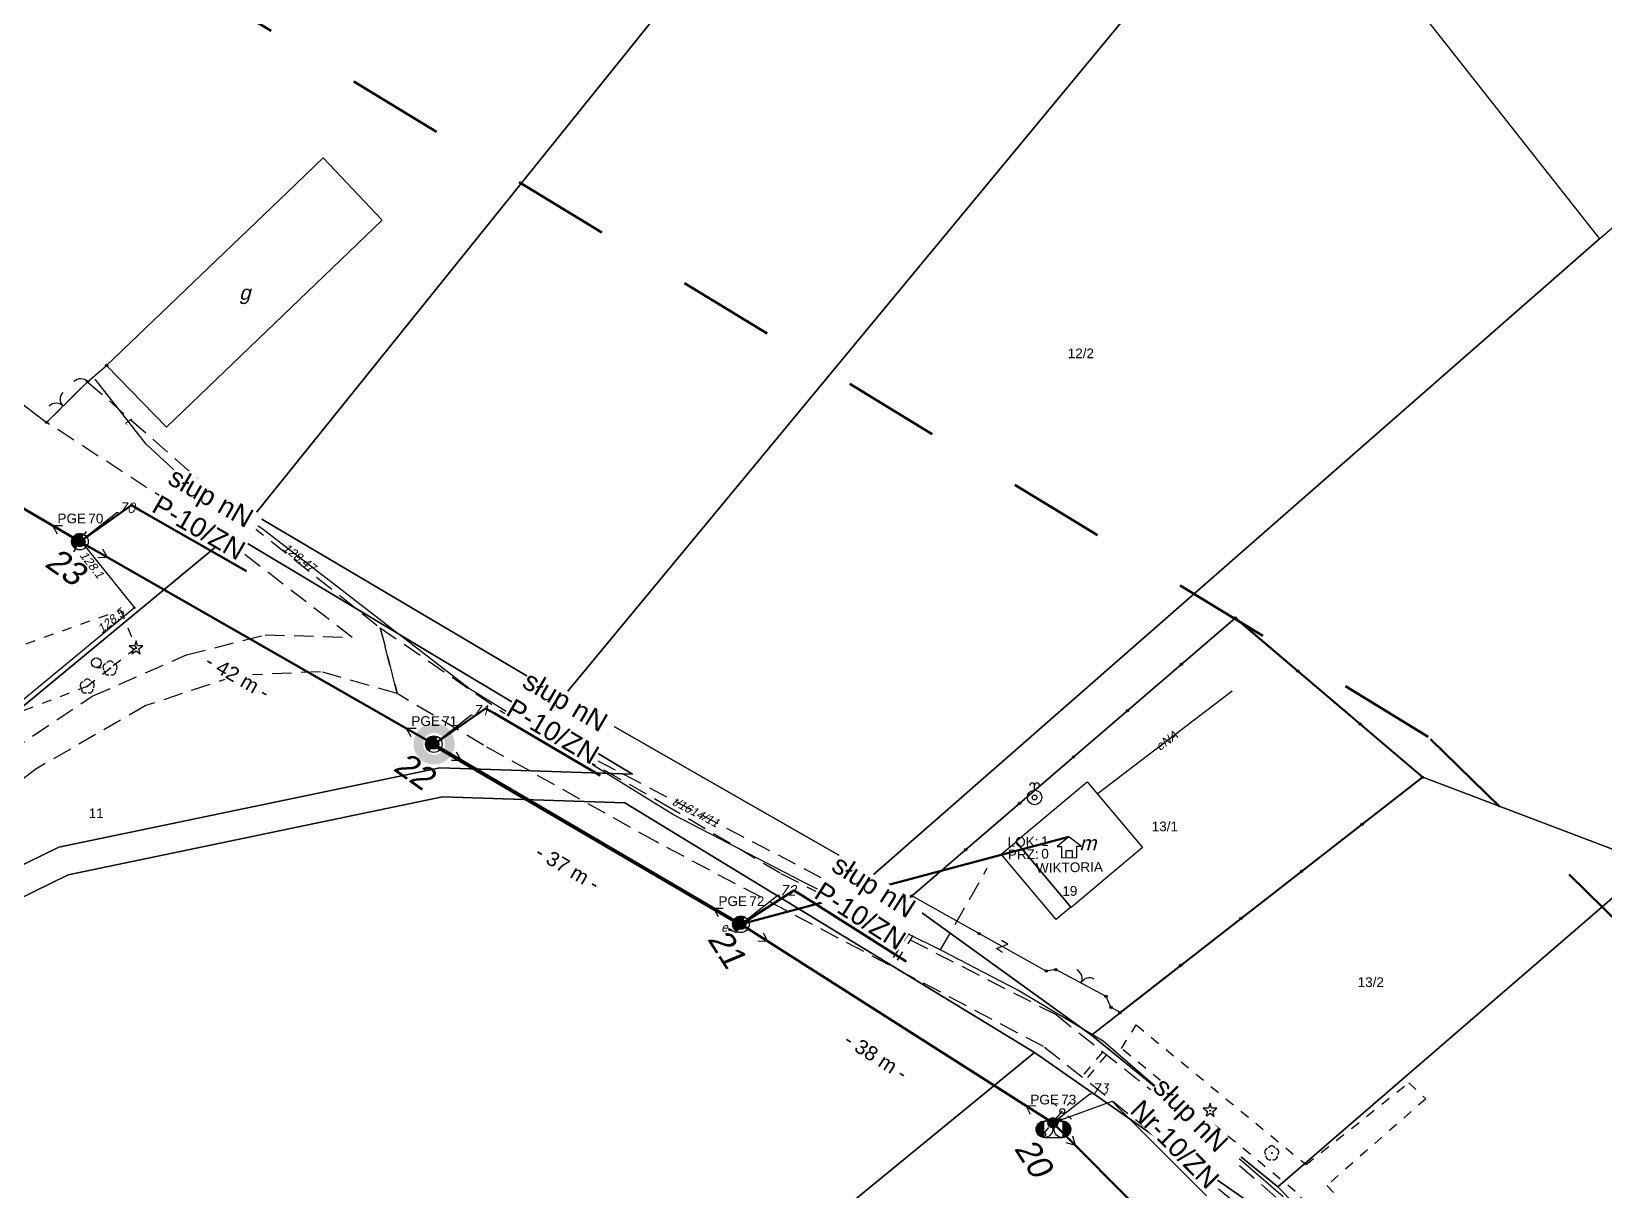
# Model space of a CAD drawing. Header units: metres. Extents: x 7542702 to 7555152, y 5804026 to 5815503.
# Drawn here: x 7546784.8 to 7546947.3, y 5807276 to 5807395.7 of the extents above; entities that cross this region are included whole.
import ezdxf
from ezdxf import colors
from ezdxf.entities.mleader import LeaderData, LeaderLine
from ezdxf.enums import TextEntityAlignment as Align
from ezdxf.math import Vec2, Vec3

# ---------------------------------------------------------------- set-up
doc = ezdxf.new("R2010")
doc.units = ezdxf.units.M
for name, pattern in [('4001', [0]), ('4002', [2, 1, -1]), ('4003', [3, 2, -1])]:
    doc.linetypes.add(name, pattern=pattern)
doc.layers.add('!tele', color=30, linetype='Continuous', lineweight=50, plot=False)
for name, color, linetype, lineweight in [('!trafo', 6, '4002', 50), ('_KABEL_ABONENCKI_NAPOWIETRZNY', 104, 'Continuous', 50), ('_MUFA', 202, 'Continuous', 30), ('_numery slupow etap 4 cz. 2', 7, 'Continuous', 40), ('_PA_OPCJONALNE', 1, 'Continuous', 30), ('_SIEC_NAPOWIETRZNA', 5, 'Continuous', 50), ('_SLUP_DZIERZAWIONY_ENERGETYCZNY', 1, 'Continuous', 30)]:
    doc.layers.add(name, color=color, linetype=linetype, lineweight=lineweight)
for name, color, linetype in [('_MM mufy', 3, 'Continuous'), ('_MM opisy', 7, 'Continuous'), ('_MM slupy', 5, 'Continuous'), ('Budynki', 7, 'Continuous'), ('Drogi', 135, 'Continuous'), ('Dzialki', 165, 'Continuous'), ('Elementy_budynkow', 7, 'Continuous'), ('Linie_napowietrzne', 184, 'Continuous'), ('makro-numeracja-punktow', 7, 'Continuous'), ('Ogrodzenia', 184, 'Continuous'), ('Projekty', 252, 'Continuous'), ('Roslinnosc', 104, 'Continuous'), ('Uz_Energia', 1, 'Continuous'), ('Uz_Specjalne', 7, 'Continuous'), ('Uz_Telekomunikacja', 252, 'Continuous'), ('Wody', 184, 'Continuous')]:
    doc.layers.add(name, color=color, linetype=linetype)
doc.layers.add('DIM', color=7, linetype='Continuous', plot=False)
doc.layers.get('_MUFA').off()
doc.styles.add('DYN_DIM', font='arial.ttf')
doc.styles.add('GeodText', font='romans.shx', dxfattribs={"oblique": 14.323945})
doc.styles.get("Standard").update_dxf_attribs({"font": 'arial.ttf'})
doc.dimstyles.new('opis linie', dxfattribs={"dimtxt": 1.5, "dimasz": 0.18, "dimexe": 0.18, "dimexo": 0.0625, "dimgap": 2.5, "dimtad": 4, "dimdec": 0, "dimzin": 0, "dimdsep": 46, "dimtxsty": 'Standard', "dimcen": 0.09, "dimse1": 1, "dimse2": 1, "dimsd1": 1, "dimsd2": 1, "dimclrt": 256, "dimadec": 0, "dimazin": 0, "dimtfac": 1, "dimtdec": 0, "dimtofl": 0, "dimtmove": 0, "dimatfit": 3, "dimfxl": 1, "dimtfill": 1, "dimtolj": 1, "dimtzin": 0, "dimarcsym": 0})
doc.dimstyles.get("Standard").update_dxf_attribs({"dimtxt": 0.18, "dimasz": 0.18, "dimexe": 0.18, "dimexo": 0.0625, "dimgap": 0.09, "dimtad": 0, "dimtih": 1, "dimtoh": 1, "dimdec": 4, "dimzin": 0, "dimdsep": 46, "dimtxsty": 'Standard', "dimcen": 0.09, "dimadec": 0, "dimazin": 0, "dimtfac": 1, "dimtdec": 4, "dimtofl": 0, "dimtmove": 0, "dimatfit": 3, "dimfxl": 1, "dimtolj": 1, "dimtzin": 0, "dimarcsym": 0})

# ---------------------------------------------------------------- blocks, each defined once
blk = doc.blocks.new('1652')
at = {"layer": 'Wody', "color": 184, "linetype": 'Continuous'}
blk.add_line((0, 1.5), (0, 2.5), dxfattribs=at)
for radius in [1.5, 0.5]:
    blk.add_circle((0, 0), radius, dxfattribs=at)
for centre in [(-0.5, 2.5), (0.5, 2.5)]:
    blk.add_arc(centre, 0.5, 0, 180, dxfattribs=at)
blk = doc.blocks.new('1291')
at = {"layer": 'Ogrodzenia', "color": 7, "linetype": 'Continuous'}
for p, q in [((-0.75, 1), (0.75, 1)), ((0.75, 1), (-0.75, -1)), ((-0.75, -1), (0.75, -1))]:
    blk.add_line(p, q, dxfattribs=at)
blk = doc.blocks.new('1281')
at = {"layer": 'Ogrodzenia', "color": 184, "linetype": 'Continuous'}
for radius in [0.24, 0.16, 0.08]:
    blk.add_circle((0, 0), radius, dxfattribs=at)
blk = doc.blocks.new('2283')
at = {"layer": 'Ogrodzenia', "color": 184, "linetype": 'Continuous'}
blk.add_line((0, 0), (0, 1), dxfattribs=at)
blk = doc.blocks.new('1283')
at = {"layer": 'Ogrodzenia', "color": 184, "linetype": 'Continuous'}
for centre, start, end in [((0, 2), 270, 0), ((0, -2), 0, 90)]:
    blk.add_arc(centre, 2, start, end, dxfattribs=at)
blk = doc.blocks.new('2284')
at = {"layer": 'Ogrodzenia', "color": 184, "linetype": 'Continuous'}
blk.add_line((0, 0), (0, 1), dxfattribs=at)
blk = doc.blocks.new('1284')
at = {"layer": 'Ogrodzenia', "color": 184, "linetype": 'Continuous'}
blk.add_arc((0, 2), 2, 270, 0, dxfattribs=at)
blk = doc.blocks.new('1422')
at = {"layer": 'Roslinnosc', "color": 104, "linetype": 'Continuous'}
blk.add_circle((0, 0), 0.1, dxfattribs=at)
for centre, start, end in [((-0.71, 0.23), 102.5, 221.75), ((0, 0.75), 30.19, 149.77), ((0.71, 0.23), 318.3, 77.49), ((-0.44, -0.61), 174.33, 293.45), ((0.44, -0.61), 246.24, 5.74)]:
    blk.add_arc(centre, 0.75, start, end, dxfattribs=at)
blk = doc.blocks.new('1412')
at = {"layer": 'Roslinnosc', "color": 104, "linetype": 'Continuous'}
for p, q in [((-0.33, 0.47), (-1.43, 0.47)), ((-1.43, 0.47), (-0.55, -0.17)), ((0, 1.5), (-0.33, 0.47)), ((0.33, 0.47), (0, 1.5)), ((1.43, 0.47), (0.33, 0.47)), ((0.55, -0.17), (1.43, 0.47)), ((-0.55, -0.17), (-0.88, -1.21)), ((-0.88, -1.21), (0, -0.57)), ((0, -0.57), (0.88, -1.21)), ((0.88, -1.21), (0.55, -0.17))]:
    blk.add_line(p, q, dxfattribs=at)
blk.add_circle((0, 0), 0.1, dxfattribs=at)
blk = doc.blocks.new('1434')
at = {"layer": 'Roslinnosc', "color": 104, "linetype": 'Continuous'}
blk.add_line((0, -1), (1, -1), dxfattribs=at)
blk.add_circle((0, 0), 1, dxfattribs=at)
blk = doc.blocks.new('1363')
at = {"layer": 'Linie_napowietrzne', "color": 184, "linetype": 'Continuous'}
for p, q in [((-1.5, 0), (-2.5, 0)), ((0, 1.5), (0, 2.5)), ((1.5, 0), (2.5, 0)), ((0, -1.5), (0, -2.5))]:
    blk.add_line(p, q, dxfattribs=at)
blk.add_circle((0, 0), 0.5, dxfattribs=at)
blk = doc.blocks.new('1766')
at = {"layer": 'Uz_Energia', "color": 1, "linetype": 'Continuous'}
for radius in [0.16, 0.08]:
    blk.add_circle((0, 0), radius, dxfattribs=at)
blk = doc.blocks.new('1366')
at = {"layer": 'Linie_napowietrzne', "color": 184, "linetype": 'Continuous'}
for p, q in [((0, 1), (0, 11)), ((-1, 4.8), (0, 6.5)), ((1, 4.8), (0, 6.5))]:
    blk.add_line(p, q, dxfattribs=at)
blk = doc.blocks.new('1361')
at = {"layer": 'Linie_napowietrzne', "color": 184, "linetype": 'Continuous'}
blk.add_circle((0, 0), 0.5, dxfattribs=at)
blk = doc.blocks.new('2361')
at = {"layer": 'Linie_napowietrzne', "color": 184, "linetype": 'Continuous'}
for p, q in [((0, 0.66), (0, 1)), ((0, 0.33), (0, 0.6)), ((0, 0), (0, 0.3))]:
    blk.add_line(p, q, dxfattribs=at)
blk = doc.blocks.new('1763')
at = {"layer": 'Uz_Energia', "color": 1, "linetype": 'Continuous'}
for radius in [0.16, 0.08]:
    blk.add_circle((0, 0), radius, dxfattribs=at)
blk = doc.blocks.new('1756')
at = {"layer": 'Uz_Telekomunikacja', "color": 220, "linetype": 'Continuous'}
for radius in [0.16, 0.08]:
    blk.add_circle((0, 0), radius, dxfattribs=at)
blk = doc.blocks.new('ADRES')
for points in [[(0.79, -2.15), (0.79, -2.15), (0.79, -0.99), (1.24, -0.99), (0, 0), (-1.24, -0.99), (-0.79, -0.99), (-0.79, -2.15), (0.79, -2.15), (0.79, -2.15)], [(-0.31, -2.15), (-0.31, -1.4), (0.31, -1.4), (0.31, -2.15)]]:
    blk.add_lwpolyline(points)
at = {"color": 212, "insert": (-3.15, -0.43), "char_height": 1, "width": 1e-16, "attachment_point": 6}
blk.add_mtext('LOK:  ', dxfattribs=at)
at = {"color": 4, "insert": (-3.15, -1.72), "char_height": 1, "width": 1e-16, "attachment_point": 6}
blk.add_mtext('PRZ: ', dxfattribs=at)
at = {"color": 7}
for tag, flags, p in [('ID_OBSZARU', 13, (29.07, 23.06)), ('WOJEWODZTWO', 13, (23.29, 19.95)), ('POWIAT', 13, (29.07, 18.51)), ('GMINA', 13, (29.07, 16.8)), ('TERC', 13, (29.07, 15.22)), ('SIMC', 13, (29.07, 13.42)), ('ULIC', 13, (29.07, 11.76)), ('SZEROKOSC_GEOGRAFICZNA', 13, (18.71, 10.18)), ('DLUGOSC_GEOGRAFICZNA', 13, (29.07, 8.25)), ('KATEGORIA_STAWKI_JEDNOSTKOWEJ_100', 13, (29.07, 4.77)), ('KWOTA_STAWKI_JEDNOSTKOWEJ_100', 13, (29.07, 2.89)), ('DOFINANSOWANIE_95', 13, (29.07, 0.87)), ('MIEJSCOWOSC', 12, (0, -3.65)), ('ULICA', 12, (0, -4.88)), ('NR_PORZADKOWY', 12, (0, -6.09))]:
    blk.add_attdef(tag, text='', height=1, dxfattribs=dict(at, flags=flags)).set_placement(p, align=Align.CENTER)
at = {"color": 1}
for tag, flags, p in [('ID_PA', 5, (29.07, 21.57)), ('RODZAJ_OBIEKTU', 5, (29.07, 6.63)), ('ZAPAS', 13, (29.07, -2.62))]:
    blk.add_attdef(tag, text='', height=1, dxfattribs=dict(at, flags=flags)).set_placement(p, align=Align.CENTER)
at = {"color": 212, "flags": 12}
blk.add_attdef('LICZBA_LOKALI', text='', height=1, dxfattribs=at).set_placement((-2.88, -0.43), align=Align.MIDDLE_LEFT)
at = {"color": 150, "flags": 12}
for tag, p in [('MUFA', (1.78, -0.93)), ('NUMER_WLOKNA', (1.86, -2.2))]:
    blk.add_attdef(tag, p, '', height=1, dxfattribs=at)
at = {"color": 7, "style": 'DYN_DIM', "flags": 13}
blk.add_attdef('ODC_FUNKCJONALNY', text='', height=1, dxfattribs=at).set_placement((29.07, -1.01), align=Align.CENTER)
at = {"color": 4, "flags": 12}
blk.add_attdef('LICZBA_SED_W_DANYM_PA', text='', height=1, dxfattribs=at).set_placement((-2.88, -1.72), align=Align.MIDDLE_LEFT)
blk = doc.blocks.new('SLUP_DZIERZAWIONY')
h = blk.add_hatch(color=256)
h.dxf.hatch_style = 1
h.paths.add_polyline_path([(0.53, 0, 1), (-0.53, 0, 1)])
at = {"lineweight": 30}
blk.add_circle((0, 0), 0.527, dxfattribs=at)
at = {"color": 7, "style": 'DYN_DIM', "flags": 13}
blk.add_attdef('ODC_FUNKCJONALNY', text='', height=1, dxfattribs=at).set_placement((0.36, 3.33), align=Align.CENTER)
at = {"color": 7, "flags": 12}
blk.add_attdef('WLASCICIEL', text='', height=1, dxfattribs=at).set_placement((0.63, 1.89), align=Align.RIGHT)
blk.add_attdef('SLUP_NUMER', (0.87, 1.89), '', height=1, dxfattribs=at)
blk.add_attdef('TYP', text='', height=1, dxfattribs=at).set_placement((0, -2.82), align=Align.CENTER)
blk = doc.blocks.new('MUFA_II')
at = {"layer": '_MM mufy'}
h = blk.add_hatch(color=256, dxfattribs=at)
h.dxf.hatch_style = 1
h.paths.add_polyline_path([(2.15, 0.12, 1), (-2.1, -0.05, 1)])
h.paths.add_polyline_path([(-1.1, -0.01, -1), (1.15, 0.08, -1)], flags=16)
h.paths.add_polyline_path([(-0.83, 0, -1), (0.88, 0.07, -1)], flags=0)
blk = doc.blocks.new('ZN')
at = {"layer": '_MM slupy', "transparency": 33554687}
h = blk.add_hatch(color=256, dxfattribs=at)
h.dxf.hatch_style = 1
h.paths.add_polyline_path([(0, -0.86), (0, 0.86, 1)])
at = {"layer": '_MM slupy'}
blk.add_circle((0, 0), 0.857, dxfattribs=at)
blk = doc.blocks.new('R')
at = {"layer": '_MM slupy', "transparency": 33554687}
h = blk.add_hatch(color=256, dxfattribs=at)
h.dxf.hatch_style = 1
h.paths.add_polyline_path([(-0.93, -0.86), (-0.93, 0.86, 1)])
h = blk.add_hatch(color=256, dxfattribs=at)
h.dxf.hatch_style = 1
h.paths.add_polyline_path([(0.93, 0.86), (0.93, -0.86, 1)])
at = {"layer": '_MM slupy'}
for points in [[(-0.93, 0.86), (0.93, 0.86)], [(-0.93, -0.86), (0.93, -0.86)]]:
    blk.add_lwpolyline(points, dxfattribs=at)
for centre in [(-0.93, 0), (0.93, 0)]:
    blk.add_circle(centre, 0.857, dxfattribs=at)
blk = doc.blocks.new('*D210')
at = {"layer": 'Defpoints', "color": 0}
for p in [(7546753, 5807364.54), (7546789.42, 5807342.34), (7546789.8, 5807342.99)]:
    blk.add_point(p, dxfattribs=at)
at = {"layer": 'DIM', "insert": (7546769.37, 5807350.3), "char_height": 1.5, "attachment_point": 5, "rotation": 329.6509, "bg_fill": 3, "box_fill_scale": 1.1, "bg_fill_color": 9, "bg_fill_true_color": 13158600, "bg_fill_transparency": 0}
blk.add_mtext('\\A1;- 43 m -', dxfattribs=at)
blk = doc.blocks.new('*D211')
at = {"layer": 'Defpoints', "color": 0}
for p in [(7546789.8, 5807342.99), (7546826.37, 5807322.07), (7546826, 5807321.42)]:
    blk.add_point(p, dxfattribs=at)
at = {"layer": 'DIM', "insert": (7546806.1, 5807329.06), "char_height": 1.5, "attachment_point": 5, "rotation": 330.2281, "bg_fill": 3, "box_fill_scale": 1.1, "bg_fill_color": 9, "bg_fill_true_color": 13158600, "bg_fill_transparency": 0}
blk.add_mtext('\\A1;- 42 m -', dxfattribs=at)
blk = doc.blocks.new('*D212')
at = {"layer": 'Defpoints', "color": 0}
for p in [(7546826.37, 5807322.07), (7546857.72, 5807302.82), (7546858.1, 5807303.47)]:
    blk.add_point(p, dxfattribs=at)
at = {"layer": 'DIM', "insert": (7546840.2, 5807309.31), "char_height": 1.5, "attachment_point": 5, "rotation": 329.6213, "bg_fill": 3, "box_fill_scale": 1.1, "bg_fill_color": 9, "bg_fill_true_color": 13158600, "bg_fill_transparency": 0}
blk.add_mtext('\\A1;- 37 m -', dxfattribs=at)
blk = doc.blocks.new('*D213')
at = {"layer": 'Defpoints', "color": 0}
for p in [(7546858.1, 5807303.47), (7546890.33, 5807282.98), (7546889.93, 5807282.35)]:
    blk.add_point(p, dxfattribs=at)
at = {"layer": 'DIM', "insert": (7546872.06, 5807289.84), "char_height": 1.5, "attachment_point": 5, "rotation": 327.5541, "bg_fill": 3, "box_fill_scale": 1.1, "bg_fill_color": 9, "bg_fill_true_color": 13158600, "bg_fill_transparency": 0}
blk.add_mtext('\\A1;- 38 m -', dxfattribs=at)
blk = doc.blocks.new('*D214')
at = {"layer": 'Defpoints', "color": 0}
for p in [(7546890.33, 5807282.98), (7546919.55, 5807253.69), (7546919.02, 5807253.16)]:
    blk.add_point(p, dxfattribs=at)
at = {"layer": 'DIM', "insert": (7546902.11, 5807265.51), "char_height": 1.5, "attachment_point": 5, "rotation": 314.9315, "bg_fill": 3, "box_fill_scale": 1.1, "bg_fill_color": 9, "bg_fill_true_color": 13158600, "bg_fill_transparency": 0}
blk.add_mtext('\\A1;- 41 m -', dxfattribs=at)
blk = doc.blocks.new('q')
at = {"layer": '_MM slupy'}
blk.add_blockref('ZN', (0, 0), dxfattribs=at)
at = {"layer": '_MM opisy'}
ml = blk.add_multileader_mtext('Standard', dxfattribs=at)
ml.set_content('\\pxql;słup nN\\PP-10/ZN', color=256)
ml.set_leader_properties()
ml.build(insert=Vec2(0, 0))
ml.multileader.update_dxf_attribs({"has_text_frame": 1, "text_left_attachment_type": 5, "text_right_attachment_type": 5, "dogleg_length": 1, "arrow_head_size": 1})
ctx = ml.context
ctx.base_point, ctx.char_height, ctx.arrow_head_size, ctx.landing_gap_size, ctx.plane_origin = Vec3(3.75, 5.9), 2, 1, 1, Vec3(1.72, -1.42)
ctx.left_attachment, ctx.right_attachment = 5, 5
notes = []
notes.append((ctx, [(0, (1, 1, 0), (2.75, 5.9), (1, 0), 1, [(0, [(0, 0), (2.75, 5.9)], 0, [])])]))
ctx.mtext.insert, ctx.mtext.flow_direction = Vec3(4.75, 11.7), 5
ctx.mtext.has_bg_fill, ctx.mtext.bg_color, ctx.mtext.bg_scale_factor, ctx.mtext.bg_transparency, ctx.mtext.use_window_bg_color = 1, -1023410175, 1, 0, 1
for ctx, leaders in notes:
    for number, flags, end, landing, length, lines in leaders:
        leader = LeaderData()
        leader.index, (leader.has_last_leader_line, leader.has_dogleg_vector, leader.attachment_direction) = number, flags
        leader.last_leader_point, leader.dogleg_vector, leader.dogleg_length = Vec3(end), Vec3(landing), length
        for number, points, colour, breaks in lines:
            line = LeaderLine()
            line.index, line.vertices, line.color, line.breaks = number, Vec3.list(points), colors.encode_raw_color(colour), breaks
            leader.lines.append(line)
        ctx.leaders.append(leader)

msp = doc.modelspace()

# ---------------------------------------------------------------- linework, layer by layer
at = {"layer": '!tele', "elevation": 128.39}
msp.add_lwpolyline([(7546753, 5807364.54), (7546789.8, 5807342.99), (7546826.37, 5807322.07), (7546858.1, 5807303.47), (7546890.33, 5807282.98), (7546919.55, 5807253.69), (7546951.96, 5807219.03), (7546982.28, 5807186.48), (7547015.93, 5807152.6), (7547051.12, 5807122.23), (7547086.27, 5807093.58), (7547120.66, 5807066), (7547158.85, 5807035.02), (7547173.19, 5807009.18), (7547193.07, 5806974.33), (7547210.83, 5806943.6), (7547227.68, 5806914.28), (7547251.74, 5806872.22), (7547276.64, 5806829.05), (7547299.32, 5806789.72), (7547299.32, 5806789.68)], dxfattribs=at)
at = {"layer": '!trafo', "ltscale": 10}
msp.add_lwpolyline([(7546747.54, 5807433.55), (7546707.13, 5807334.94), (7547051.46, 5807071.49), (7547150.64, 5807000.95), (7547259.86, 5806782.01), (7547244.22, 5806581.99), (7547760.47, 5806214.35), (7547791.76, 5806291.46), (7547331.38, 5806646.8), (7547319.09, 5806843.46), (7547208.46, 5807050.19), (7546929.11, 5807322.84)], close=True, dxfattribs=at)
at = {"layer": '_KABEL_ABONENCKI_NAPOWIETRZNY'}
for points in [[(7546763.18, 5807393.98), (7546753, 5807364.54), (7546789.8, 5807342.99), (7546826.37, 5807322.07)], [(7546891.99, 5807312.5), (7546858.1, 5807303.47), (7546857.77, 5807303.55), (7546826.57, 5807321.79), (7546826.37, 5807322.07)]]:
    msp.add_lwpolyline(points, dxfattribs=at)
at = {"layer": '_SIEC_NAPOWIETRZNA'}
msp.add_lwpolyline([(7547210.83, 5806943.6), (7547193.07, 5806974.33), (7547173.19, 5807009.18), (7547158.85, 5807035.02), (7547120.66, 5807066), (7547086.27, 5807093.58), (7547051.12, 5807122.23), (7547015.93, 5807152.6), (7546982.28, 5807186.48), (7546951.96, 5807219.03), (7546919.55, 5807253.69), (7546890.33, 5807282.98), (7546858.1, 5807303.47), (7546826.37, 5807322.07), (7546789.8, 5807342.99), (7546752.39, 5807364.83)], dxfattribs=at)
at = {"layer": 'Budynki', "color": 7, "linetype": '4001'}
for points in [[(7546798.74, 5807354.8, 128.97), (7546792.56, 5807361.18, 130.15), (7546811.24, 5807379.07, 130.08), (7546814.94, 5807382.62, 131.72), (7546821.04, 5807376.18, 128.42), (7546798.74, 5807354.8, 128.97)], [(7546893.88, 5807318.19, 0), (7546899.59, 5807311.39, 0), (7546892.22, 5807305.2, 0), (7546886.51, 5807312.02, 0), (7546893.88, 5807318.19, 0)]]:
    msp.add_polyline3d(points, dxfattribs=at)
at = {"layer": 'Drogi', "color": 8, "linetype": '4003'}
for p, q in [((7546786.36, 5807355.3, 129.32), (7546790.59, 5807359.5, 129.34)), ((7546790.59, 5807359.5, 129.34), (7546807.2, 5807344.89, 129.43)), ((7546804.27, 5807343.65, 129.29), (7546786.36, 5807355.3, 129.32)), ((7546807.2, 5807344.89, 129.43), (7546820.84, 5807334.1, 129.27)), ((7546817.94, 5807333.1, 129.5), (7546804.27, 5807343.65, 129.29)), ((7546800.82, 5807331.29, 129.66), (7546808.95, 5807333.37, 129.59)), ((7546808.95, 5807333.37, 129.59), (7546817.94, 5807333.1, 129.5)), ((7546820.84, 5807334.1, 129.27), (7546822.58, 5807327.3, 129.38)), ((7546822.58, 5807327.3, 129.38), (7546820.84, 5807334.1, 129.27)), ((7546820.84, 5807334.1, 129.27), (7546833.52, 5807325.36, 129.39)), ((7546822.58, 5807327.3, 129.38), (7546820.84, 5807334.1, 129.27)), ((7546820.84, 5807334.1, 129.27), (7546833.52, 5807325.36, 129.39)), ((7546791.08, 5807327.02, 129.91), (7546800.82, 5807331.29, 129.66)), ((7546806.06, 5807329.16, 129.65), (7546796.61, 5807326.06, 129.9)), ((7546814.67, 5807329.56, 129.51), (7546806.06, 5807329.16, 129.65)), ((7546822.58, 5807327.3, 129.38), (7546814.67, 5807329.56, 129.51)), ((7546782.42, 5807321.25, 129.89), (7546791.08, 5807327.02, 129.91)), ((7546831.49, 5807321.98, 129.4), (7546822.58, 5807327.3, 129.38)), ((7546831.49, 5807321.98, 129.4), (7546822.58, 5807327.3, 129.38)), ((7546796.61, 5807326.06, 129.9), (7546785.24, 5807319.5, 129.91)), ((7546833.52, 5807325.36, 129.39), (7546850.11, 5807315.92)), ((7546833.52, 5807325.36, 129.39), (7546850.11, 5807315.92)), ((7546849.3, 5807312.01), (7546831.49, 5807321.98, 129.4)), ((7546849.3, 5807312.01), (7546831.49, 5807321.98, 129.4)), ((7546785.24, 5807319.5, 129.91), (7546766.06, 5807304.8, 129.89)), ((7546850.11, 5807315.92), (7546862.24, 5807308.72)), ((7546850.11, 5807315.92), (7546862.24, 5807308.72)), ((7546889.36, 5807290.84), (7546849.3, 5807312.01)), ((7546889.36, 5807290.84), (7546849.3, 5807312.01)), ((7546862.24, 5807308.72), (7546890.67, 5807294.14)), ((7546862.24, 5807308.72), (7546890.67, 5807294.14)), ((7546890.67, 5807294.14), (7546902.85, 5807284.5)), ((7546890.67, 5807294.14), (7546902.85, 5807284.5)), ((7546900.45, 5807282.05), (7546889.36, 5807290.84)), ((7546900.45, 5807282.05), (7546889.36, 5807290.84)), ((7546902.85, 5807284.5), (7546920.34, 5807269.2)), ((7546902.85, 5807284.5), (7546920.34, 5807269.2)), ((7546918.16, 5807267.09), (7546900.45, 5807282.05)), ((7546918.16, 5807267.09), (7546900.45, 5807282.05))]:
    msp.add_line(p, q, dxfattribs=at)
at = {"layer": 'Dzialki'}
for p, q in [((7546946.83, 5807374.25), (7547033.94, 5807450.42)), ((7546807.85, 5807345.74), (7546871.36, 5807424.66)), ((7546871.36, 5807424.66), (7546807.85, 5807345.74)), ((7546913.69, 5807416.29), (7546839.71, 5807326.92)), ((7546839.71, 5807326.92), (7546913.69, 5807416.29)), ((7546913.69, 5807416.29), (7546946.83, 5807374.25)), ((7546871.77, 5807308.57), (7546946.83, 5807374.25)), ((7546946.83, 5807374.25), (7546871.77, 5807308.57)), ((7546805.48, 5807343.78), (7546807.85, 5807345.74)), ((7546807.85, 5807345.74), (7546805.48, 5807343.78)), ((7546807.85, 5807345.74), (7546839.71, 5807326.92)), ((7546839.71, 5807326.92), (7546807.85, 5807345.74)), ((7546760.08, 5807306.31), (7546805.48, 5807343.78)), ((7546805.48, 5807343.78), (7546760.08, 5807306.31)), ((7546846.89, 5807318.98), (7546805.48, 5807343.78)), ((7546805.48, 5807343.78), (7546846.89, 5807318.98)), ((7546909.2, 5807335.13), (7546875.13, 5807305.87)), ((7546875.13, 5807305.87), (7546909.2, 5807335.13)), ((7546928.57, 5807318.65), (7546909.2, 5807335.13)), ((7546909.2, 5807335.13), (7546928.57, 5807318.65)), ((7546839.71, 5807326.92), (7546871.77, 5807308.57)), ((7546871.77, 5807308.57), (7546839.71, 5807326.92)), ((7546787.63, 5807311.43), (7546827, 5807319.63)), ((7546827, 5807319.63), (7546787.63, 5807311.43)), ((7546827, 5807319.63), (7546846.89, 5807318.98)), ((7546846.89, 5807318.98), (7546827, 5807319.63)), ((7546894.34, 5807292.02), (7546928.57, 5807318.65)), ((7546928.57, 5807318.65), (7546894.34, 5807292.02)), ((7546928.57, 5807318.65), (7546952.19, 5807309.68)), ((7546952.19, 5807309.68), (7546928.57, 5807318.65)), ((7546827.26, 5807316.62), (7546788.6, 5807308.57)), ((7546788.6, 5807308.57), (7546827.26, 5807316.62)), ((7546846.1, 5807316), (7546827.26, 5807316.62)), ((7546827.26, 5807316.62), (7546846.1, 5807316)), ((7546888.43, 5807290.24), (7546846.1, 5807316)), ((7546846.1, 5807316), (7546888.43, 5807290.24)), ((7546735.59, 5807286.1), (7546787.63, 5807311.43)), ((7546787.63, 5807311.43), (7546735.59, 5807286.1)), ((7546913.58, 5807276.36), (7546952.19, 5807309.68)), ((7546952.19, 5807309.68), (7546913.58, 5807276.36)), ((7546788.6, 5807308.57), (7546737.44, 5807283.73)), ((7546737.44, 5807283.73), (7546788.6, 5807308.57)), ((7546871.77, 5807308.57), (7546875.13, 5807305.87)), ((7546875.13, 5807305.87), (7546871.77, 5807308.57)), ((7546875.13, 5807305.87), (7546894.34, 5807292.02)), ((7546894.34, 5807292.02), (7546875.13, 5807305.87)), ((7546913.58, 5807276.36), (7546894.34, 5807292.02)), ((7546894.34, 5807292.02), (7546913.58, 5807276.36)), ((7546597.01, 5807051.62), (7546888.43, 5807290.24)), ((7546888.43, 5807290.24), (7546597.01, 5807051.62)), ((7546911.1, 5807274.43), (7546888.43, 5807290.24)), ((7546888.43, 5807290.24), (7546911.1, 5807274.43)), ((7546952.94, 5807236.18), (7546913.58, 5807276.36)), ((7546913.58, 5807276.36), (7546952.94, 5807236.18))]:
    msp.add_line(p, q, dxfattribs=at)
at = {"layer": 'Elementy_budynkow', "color": 7, "linetype": '4001'}
msp.add_polyline3d([(7546886.54, 5807311.99, 0), (7546892.19, 5807305.23, 0), (7546890.68, 5807303.96, 0), (7546885.01, 5807310.72, 0), (7546886.54, 5807311.99, 0)], dxfattribs=at)
at = {"layer": 'Ogrodzenia', "color": 184, "linetype": '4001'}
for p, q in [((7546790.59, 5807359.5, 129.34), (7546792.56, 5807361.18, 130.15)), ((7546783.03, 5807357.83, 129.29), (7546786.36, 5807355.3, 129.32)), ((7546875.76, 5807306.4), (7546909.19, 5807335.1)), ((7546909.19, 5807335.1), (7546928.52, 5807318.66)), ((7546928.52, 5807318.66), (7546897.29, 5807294.36)), ((7546889.66, 5807298.64), (7546875.76, 5807306.4)), ((7546890.64, 5807298.8), (7546889.66, 5807298.64)), ((7546896.33, 5807294.9), (7546895.84, 5807296.02)), ((7546897.29, 5807294.36), (7546896.33, 5807294.9))]:
    msp.add_line(p, q, dxfattribs=at)
at = {"layer": 'Projekty', "linetype": '4003'}
for p, q in [((7546869.06, 5807306.89), (7546837.66, 5807323.3)), ((7546878.74, 5807300.83), (7546883.56, 5807309.26)), ((7546872.12, 5807304.78), (7546869.06, 5807306.89)), ((7546873.47, 5807303.84), (7546872.12, 5807304.78))]:
    msp.add_line(p, q, dxfattribs=at)
at = {"layer": 'Roslinnosc', "color": 104, "linetype": '4002'}
msp.add_polyline3d([(7546742.61, 5807296.65, 129.74), (7546738.28, 5807303.45, 129.97), (7546737.95, 5807311.22, 130.29), (7546749.08, 5807323.41, 129.37), (7546762.24, 5807327.39, 128.96), (7546769.16, 5807327.07, 129.07), (7546794.01, 5807335.93, 129.17), (7546795.6, 5807331.99, 128.97), (7546792.91, 5807329.9, 129.26), (7546790.56, 5807328.04, 129.09), (7546780.5, 5807324.21, 129.12), (7546777.47, 5807321.59, 128.88), (7546767.86, 5807312.98, 129.85), (7546754.52, 5807303.2, 129.77), (7546742.61, 5807296.65, 129.74)], dxfattribs=at)
at = {"layer": 'Uz_Energia', "color": 1, "linetype": '4001'}
for p, q in [((7546789.8, 5807342.99), (7546790.24, 5807342.62, 128.1)), ((7546790.24, 5807342.62, 128.1), (7546795.43, 5807336.15, 128.5)), ((7546795.43, 5807336.15, 128.5), (7546768.82, 5807314.2, 129)), ((7546894.91, 5807316.96), (7546908.87, 5807327.59)), ((7546857.66, 5807302.6, 128.67), (7546856.92, 5807302.93, 128.67)), ((7546858.1, 5807303.47), (7546857.66, 5807302.6, 128.67))]:
    msp.add_line(p, q, dxfattribs=at)
at = {"layer": 'Uz_Specjalne', "color": 7, "linetype": '4002'}
for p, q in [((7546873.87, 5807300.04), (7546875.99, 5807303.33, 127.82)), ((7546874.29, 5807299.78), (7546876.41, 5807303.07, 127.82)), ((7546893.57, 5807287.98), (7546895.9, 5807290.76)), ((7546893.95, 5807287.66), (7546896.28, 5807290.44))]:
    msp.add_line(p, q, dxfattribs=at)
at = {"layer": 'Uz_Telekomunikacja', "linetype": '4001'}
for p, q in [((7546796.64, 5807353.05, 128.17), (7546791.38, 5807359.75, 127.97)), ((7546802.06, 5807348.07, 128.37), (7546796.64, 5807353.05, 128.17)), ((7546804.53, 5807346.88, 128.47), (7546802.06, 5807348.07, 128.37)), ((7546808.61, 5807344.34, 128.57), (7546804.53, 5807346.88, 128.47)), ((7546830.06, 5807327.78, 128.27), (7546808.61, 5807344.34, 128.57)), ((7546851.14, 5807314.76, 128.47), (7546830.06, 5807327.78, 128.27)), ((7546864.51, 5807307.87, 128.57), (7546851.14, 5807314.76, 128.47)), ((7546878.91, 5807300.73, 128.27), (7546864.51, 5807307.87, 128.57)), ((7546886.72, 5807296.68, 128.27), (7546878.91, 5807300.73, 128.27)), ((7546895.55, 5807291.41, 127.77), (7546886.72, 5807296.68, 128.27)), ((7546914.14, 5807275.32, 127.87), (7546895.55, 5807291.41, 127.77))]:
    msp.add_line(p, q, dxfattribs=at)
at = {"layer": 'Wody', "color": 184, "linetype": '4002'}
msp.add_polyline3d([(7546955.06, 5807239.15, 0), (7546953.13, 5807237.57, 0), (7546915.38, 5807275.89, 0), (7546897.43, 5807290.65, 0), (7546898.95, 5807293.08, 0), (7546916.5, 5807278.65, 0), (7546927.11, 5807287.11, 0), (7546928.86, 5807285.44, 0), (7546918.65, 5807276.5, 0), (7546955.06, 5807239.15, 0)], dxfattribs=at)

# ---------------------------------------------------------------- block references
at = {"layer": '_MUFA'}
msp.add_blockref('MUFA_II', (7546826.37, 5807322.07), dxfattribs=at)
at = {"layer": '_PA_OPCJONALNE'}
ref = msp.add_blockref('ADRES', (7546891.99, 5807312.5), dxfattribs=dict(at, rotation=1))
ref.add_attrib('MIEJSCOWOSC', 'WIKTORIA', dxfattribs={"layer": '0', "color": 7, "height": 1, "rotation": 1, "flags": 12}).set_placement((7546892.06, 5807308.85), align=Align.CENTER)
ref.add_attrib('NR_PORZADKOWY', '19', dxfattribs={"layer": '0', "color": 7, "height": 1, "rotation": 1, "flags": 12}).set_placement((7546892.1, 5807306.41), align=Align.CENTER)
ref.add_attrib('LICZBA_LOKALI', '1', (7546889.13, 5807311.54), dxfattribs={"layer": '0', "color": 212, "height": 1, "rotation": 1, "flags": 12})
ref.add_attrib('LICZBA_SED_W_DANYM_PA', '0', (7546889.15, 5807310.25), dxfattribs={"layer": '0', "color": 4, "height": 1, "rotation": 1, "flags": 12})
at = {"layer": '_SLUP_DZIERZAWIONY_ENERGETYCZNY'}
for p, values in [((7546789.8, 5807342.99, 128.5), {'WLASCICIEL': 'PGE', 'SLUP_NUMER': '70'}), ((7546826.37, 5807322.07), {'WLASCICIEL': 'PGE', 'SLUP_NUMER': '71'}), ((7546858.1, 5807303.47), {'WLASCICIEL': 'PGE', 'SLUP_NUMER': '72'}), ((7546890.33, 5807282.98), {'WLASCICIEL': 'PGE', 'SLUP_NUMER': '73'})]:
    msp.add_blockref('SLUP_DZIERZAWIONY', p, dxfattribs=at).add_auto_attribs(values)
at = {"layer": 'Linie_napowietrzne', "color": 184}
for name, p, xscale, yscale, zscale, rotation in [('1366', (7546789.8, 5807342.99), 0.5, 0.5, 0.5, 59.56428899999997), ('1366', (7546789.8, 5807342.99), 0.5, 0.5, 0.5, 59.56428899999997), ('1363', (7546789.8, 5807342.99, 128.5), 0.5, 0.5, 0.5, 57.817436), ('1363', (7546789.8, 5807342.99, 128.5), 0.5, 0.5, 0.5, 57.817436), ('1361', (7546789.8, 5807342.99), 0.5, 0.5, 0.5, 239.564289), ('1361', (7546789.8, 5807342.99), 0.5, 0.5, 0.5, 240.22813), ('1361', (7546789.8, 5807342.99), 0.5, 0.5, 0.5, 239.564289), ('1361', (7546789.8, 5807342.99), 0.5, 0.5, 0.5, 240.22813), ('1366', (7546789.8, 5807342.99), 0.5, 0.5, 0.5, 240.22813), ('1366', (7546789.8, 5807342.99), 0.5, 0.5, 0.5, 240.22813), ('1366', (7546826.37, 5807322.07), 0.5, 0.5, 0.5, 60.22813000000001), ('1366', (7546826.37, 5807322.07), 0.5, 0.5, 0.5, 60.22813000000001), ('1361', (7546826.37, 5807322.07), 0.5, 0.5, 0.5, 239.621337), ('1361', (7546826.37, 5807322.07), 0.5, 0.5, 0.5, 240.22813), ('1361', (7546826.37, 5807322.07), 0.5, 0.5, 0.5, 239.621337), ('1361', (7546826.37, 5807322.07), 0.5, 0.5, 0.5, 240.22813), ('1366', (7546826.37, 5807322.07), 0.5, 0.5, 0.5, 239.621337), ('1366', (7546826.37, 5807322.07), 0.5, 0.5, 0.5, 239.621337), ('1366', (7546858.1, 5807303.47), 0.4999999999999998, 0.4999999999999998, 0.4999999999999998, 59.62133699999998), ('1366', (7546858.1, 5807303.47), 0.4999999999999998, 0.4999999999999998, 0.4999999999999998, 59.62133699999998), ('1361', (7546858.1, 5807303.47), 0.4999999999999998, 0.4999999999999998, 0.4999999999999998, 237.554121), ('1361', (7546858.1, 5807303.47), 0.4999999999999998, 0.4999999999999998, 0.4999999999999998, 237.554121), ('1361', (7546858.1, 5807303.47), 0.5, 0.5, 0.5, 239.621337), ('1361', (7546858.1, 5807303.47), 0.5, 0.5, 0.5, 239.621337), ('1366', (7546858.1, 5807303.47), 0.4999999999999998, 0.4999999999999998, 0.4999999999999998, 237.554121), ('1366', (7546858.1, 5807303.47), 0.4999999999999998, 0.4999999999999998, 0.4999999999999998, 237.554121), ('1366', (7546890.33, 5807282.98), 0.5, 0.5, 0.5, 57.55412100000002), ('1366', (7546890.33, 5807282.98), 0.5, 0.5, 0.5, 57.55412100000002), ('1363', (7546891.32, 5807284.19), 0.5, 0.5, 0.5, 48.580558), ('1363', (7546891.32, 5807284.19), 0.5, 0.5, 0.5, 48.580558), ('1361', (7546890.33, 5807282.98), 0.4999999999999998, 0.4999999999999998, 0.4999999999999998, 237.554121), ('1361', (7546890.33, 5807282.98), 0.5, 0.5, 0.5, 224.931453), ('1361', (7546890.33, 5807282.98), 0.4999999999999998, 0.4999999999999998, 0.4999999999999998, 237.554121), ('1361', (7546890.33, 5807282.98), 0.5, 0.5, 0.5, 224.931453), ('1366', (7546890.33, 5807282.98), 0.5, 0.5, 0.5, 224.931453), ('1366', (7546890.33, 5807282.98), 0.5, 0.5, 0.5, 224.931453)]:
    msp.add_blockref(name, p, dxfattribs=dict(at, xscale=xscale, yscale=yscale, zscale=zscale, rotation=rotation))
at = {"layer": 'Linie_napowietrzne', "color": 184, "xscale": 0.5, "yscale": 0.5, "zscale": 0.5}
for p in [(7546789.8, 5807342.99, 128.5), (7546789.8, 5807342.99, 128.5), (7546826.37, 5807322.07, 129.81), (7546826.37, 5807322.07, 129.81), (7546858.1, 5807303.47), (7546858.1, 5807303.47), (7546891.32, 5807284.19), (7546891.32, 5807284.19), (7546891.32, 5807284.19), (7546891.32, 5807284.19), (7546889.34, 5807281.77), (7546889.34, 5807281.77)]:
    msp.add_blockref('1361', p, dxfattribs=at)
at = {"layer": 'Linie_napowietrzne', "color": 184, "xscale": 0.5, "yscale": 3.126787, "rotation": 320.710593}
msp.add_blockref('2361', (7546889.34, 5807281.77), dxfattribs=at)
msp.add_blockref('2361', (7546889.34, 5807281.77), dxfattribs=at)
at = {"layer": 'Ogrodzenia', "color": 184, "xscale": 0.5, "yscale": 0.5, "zscale": 0.5}
for p in [(7546792.56, 5807361.18), (7546790.59, 5807359.5), (7546786.36, 5807355.3), (7546909.19, 5807335.1), (7546909.19, 5807335.1), (7546903.62, 5807330.32), (7546915.63, 5807329.62), (7546898.05, 5807325.53), (7546922.08, 5807324.14), (7546892.47, 5807320.75), (7546928.52, 5807318.66), (7546928.52, 5807318.66), (7546886.9, 5807315.97), (7546922.27, 5807313.8), (7546881.33, 5807311.18), (7546916.03, 5807308.94), (7546875.76, 5807306.4), (7546875.76, 5807306.4), (7546909.78, 5807304.08), (7546882.71, 5807302.52), (7546903.54, 5807299.22), (7546889.66, 5807298.64), (7546889.66, 5807298.64), (7546890.64, 5807298.8), (7546895.84, 5807296.02), (7546896.33, 5807294.9), (7546896.33, 5807294.9), (7546897.29, 5807294.36), (7546897.29, 5807294.36)]:
    msp.add_blockref('1281', p, dxfattribs=at)
for name, p, rotation in [('1284', (7546790.59, 5807359.5), 134.309723), ('1283', (7546788.05, 5807356.99), 134.915368), ('1283', (7546893.24, 5807297.41), 61.87035400000002)]:
    msp.add_blockref(name, p, dxfattribs=dict(at, rotation=rotation))
at = {"layer": 'Ogrodzenia', "color": 184, "xscale": 0.5}
for name, p, yscale, rotation in [('2284', (7546790.59, 5807359.5, 129.34), 1.173882, 134.309723), ('2283', (7546789.75, 5807358.68, 129.33), 4.787118, 134.915368), ('2283', (7546895.84, 5807296.02), 5.896474, 61.87035400000002)]:
    msp.add_blockref(name, p, dxfattribs=dict(at, yscale=yscale, rotation=rotation))
at = {"layer": 'Ogrodzenia', "color": 7, "xscale": 0.5, "yscale": 0.5, "zscale": 0.5, "rotation": 147.633362}
msp.add_blockref('1291', (7546885.09, 5807301.19), dxfattribs=at)
at = {"layer": 'Roslinnosc', "color": 104, "xscale": 0.5, "yscale": 0.5, "zscale": 0.5}
for name, p in [('1412', (7546795.6, 5807331.99, 128.97)), ('1434', (7546791.5, 5807330.48)), ('1422', (7546792.91, 5807329.9, 129.26)), ('1422', (7546790.56, 5807328.04, 129.09)), ('1412', (7546906.58, 5807284.24)), ('1422', (7546912.95, 5807279.84))]:
    msp.add_blockref(name, p, dxfattribs=at)
at = {"layer": 'Uz_Energia', "color": 1, "xscale": 0.5, "yscale": 0.5, "zscale": 0.5}
for name, p in [('1766', (7546790.24, 5807342.62, 128.1)), ('1766', (7546795.43, 5807336.15, 128.5)), ('1763', (7546856.92, 5807302.93, 128.67)), ('1766', (7546857.08, 5807302.86)), ('1766', (7546858.02, 5807303.31))]:
    msp.add_blockref(name, p, dxfattribs=at)
at = {"layer": 'Uz_Telekomunikacja', "xscale": 0.5, "yscale": 0.5, "zscale": 0.5}
msp.add_blockref('1756', (7546812.37, 5807341.44), dxfattribs=at)
at = {"layer": 'Wody', "color": 184, "xscale": 0.5, "yscale": 0.5, "zscale": 0.5}
msp.add_blockref('1652', (7546888.45, 5807316.57), dxfattribs=at)

# ---------------------------------------------------------------- texts
at = {"layer": 'Budynki', "color": 7, "oblique": 15}
for s, p in [('g', (7546806.25, 5807367.96)), ('m', (7546893.07, 5807311.1))]:
    msp.add_text(s, height=1.5, rotation=359.97, dxfattribs=at).set_placement(p)
at = {"layer": 'Dzialki'}
for s, p in [('12/2', (7546891.87, 5807361.93)), ('11', (7546790.7, 5807314.44)), ('13/1', (7546900.55, 5807313.08)), ('38', (7546868.18, 5807305.59)), ('13/2', (7546921.83, 5807297))]:
    msp.add_text(s, height=1, dxfattribs=at).set_placement(p)
at = {"layer": 'makro-numeracja-punktow', "color": 6, "char_height": 1, "attachment_point": 7, "line_spacing_factor": 0.8, "style": 'GeodText'}
for s, insert in [('70', (7546793.8, 5807345.99)), ('71', (7546830.37, 5807325.07)), ('72', (7546862.1, 5807306.47)), ('73', (7546894.33, 5807285.98))]:
    msp.add_mtext(s, dxfattribs=dict(at, insert=insert))
at = {"layer": 'Projekty', "oblique": 15}
msp.add_text('t/1614/11', height=0.9, rotation=332.4102, dxfattribs=at).set_placement((7546850.9, 5807315.87))
at = {"layer": 'Uz_Energia', "color": 1, "oblique": 15}
for s, rotation, p in [('128.1', 308.0115, (7546789.71, 5807341.58)), ('128.5', 38.8114, (7546792.05, 5807333.48)), ('eNA', 36.9722, (7546901.38, 5807321.33)), ('e', 359.97, (7546856.06, 5807302.7))]:
    msp.add_text(s, height=0.9, rotation=rotation, dxfattribs=at).set_placement(p)
at = {"layer": 'Uz_Telekomunikacja', "oblique": 15}
for s, rotation, p in [('t', 317.4226, (7546794.36, 5807355.3)), ('128.47', 322.3309, (7546810.67, 5807342.18)), ('t', 333.6263, (7546869.27, 5807305.01))]:
    msp.add_text(s, height=0.9, rotation=rotation, dxfattribs=at).set_placement(p)

# ---------------------------------------------------------------- leaders
at = {"layer": 'makro-numeracja-punktow', "color": 6, "has_arrowhead": 0, "annotation_type": 0, "has_hookline": 1, "hookline_direction": 0}
for points, text_width in [([(7546789.8, 5807342.99), (7546793.62, 5807345.99), (7546793.8, 5807345.99)], 1.59), ([(7546826.37, 5807322.07), (7546830.19, 5807325.07), (7546830.37, 5807325.07)], 1.4), ([(7546858.1, 5807303.47), (7546861.92, 5807306.47), (7546862.1, 5807306.47)], 1.59), ([(7546890.33, 5807282.98), (7546894.15, 5807285.98), (7546894.33, 5807285.98)], 1.64)]:
    msp.add_leader(points, dimstyle='Standard', dxfattribs=dict(at, text_width=text_width))

# ---------------------------------------------------------------- next in the draw order: block references
at = {"layer": '!tele'}
for p, rotation in [((7546789.8, 5807342.99), 330.228129790449), ((7546826.37, 5807322.07), 329.6213374068599), ((7546858.1, 5807303.47), 327.5541211305069)]:
    msp.add_blockref('q', p, dxfattribs=dict(at, rotation=rotation))

# ---------------------------------------------------------------- next in the draw order: leaders
at = {"layer": '_MM opisy'}
ml = msp.add_multileader_mtext('Standard', dxfattribs=at)
ml.set_content('\\pxql;słup nN\\PNr-10/ZN', color=256)
ml.set_leader_properties()
ml.build(insert=Vec2(0, 0))
ml.multileader.update_dxf_attribs({"has_text_frame": 1, "text_left_attachment_type": 5, "text_right_attachment_type": 5, "dogleg_length": 1, "arrow_head_size": 1})
ctx = ml.context
ctx.base_point, ctx.char_height, ctx.arrow_head_size, ctx.landing_gap_size, ctx.plane_origin, ctx.plane_x_axis, ctx.plane_y_axis = Vec3(7546897.16, 5807284.49), 2, 1, 1, Vec3(7546890.54, 5807280.76), Vec3(0.70626, -0.707952), Vec3(0.707952, 0.70626)
ctx.left_attachment, ctx.right_attachment = 5, 5
notes = []
notes.append((ctx, [(0, (1, 1, 0), (7546896.45, 5807285.2), (0.70626, -0.707952), 1, [(0, [(7546890.33, 5807282.98), (7546896.45, 5807285.2)], 0, [])])]))
ctx.mtext.insert, ctx.mtext.text_direction, ctx.mtext.flow_direction = Vec3(7546901.97, 5807287.88), Vec3(0.70626, -0.707952), 5
ctx.mtext.has_bg_fill, ctx.mtext.bg_color, ctx.mtext.bg_scale_factor, ctx.mtext.bg_transparency, ctx.mtext.use_window_bg_color = 1, -1023410175, 1, 0, 1
for ctx, leaders in notes:
    for number, flags, end, landing, length, lines in leaders:
        leader = LeaderData()
        leader.index, (leader.has_last_leader_line, leader.has_dogleg_vector, leader.attachment_direction) = number, flags
        leader.last_leader_point, leader.dogleg_vector, leader.dogleg_length = Vec3(end), Vec3(landing), length
        for number, points, colour, breaks in lines:
            line = LeaderLine()
            line.index, line.vertices, line.color, line.breaks = number, Vec3.list(points), colors.encode_raw_color(colour), breaks
            leader.lines.append(line)
        ctx.leaders.append(leader)

# ---------------------------------------------------------------- next in the draw order: block references
at = {"layer": '!trafo'}
msp.add_blockref('R', (7546890.39, 5807282.3), dxfattribs=at)

# ---------------------------------------------------------------- next in the draw order: dimensions: what is measured, and where the dimension line sits
at = {"layer": 'DIM'}
dim = msp.add_aligned_dim(p1=(7546753, 5807364.54), p2=(7546789.8, 5807342.99), distance=-0.75, dimstyle='opis linie', override={"dimpost": '- <> m -'}, dxfattribs=at)
dim.commit()
dim.dimension.update_dxf_attribs({"geometry": '*D210', "text_midpoint": (7546769.37, 5807350.3)})

# ---------------------------------------------------------------- next in the draw order: dimensions: what is measured, and where the dimension line sits
dim = msp.add_aligned_dim(p1=(7546789.8, 5807342.99), p2=(7546826.37, 5807322.07), distance=-0.75, dimstyle='opis linie', override={"dimpost": '- <> m -'}, dxfattribs=at)
dim.commit()
dim.dimension.update_dxf_attribs({"geometry": '*D211', "text_midpoint": (7546806.1, 5807329.06)})

# ---------------------------------------------------------------- next in the draw order: texts
at = {"layer": '_numery slupow etap 4 cz. 2', "oblique": 10}
msp.add_text('23', height=2.5, rotation=324.4981, dxfattribs=at).set_placement((7546786.04, 5807340.52))

# ---------------------------------------------------------------- next in the draw order: dimensions: what is measured, and where the dimension line sits
at = {"layer": 'DIM'}
dim = msp.add_aligned_dim(p1=(7546826.37, 5807322.07), p2=(7546858.1, 5807303.47), distance=-0.75, dimstyle='opis linie', override={"dimpost": '- <> m -'}, dxfattribs=at)
dim.commit()
dim.dimension.update_dxf_attribs({"geometry": '*D212', "text_midpoint": (7546840.2, 5807309.31)})

# ---------------------------------------------------------------- next in the draw order: texts
at = {"layer": '_numery slupow etap 4 cz. 2', "oblique": 10}
msp.add_text('22', height=2.5, rotation=324.4981, dxfattribs=at).set_placement((7546822.07, 5807319.44))

# ---------------------------------------------------------------- next in the draw order: dimensions: what is measured, and where the dimension line sits
at = {"layer": 'DIM'}
dim = msp.add_aligned_dim(p1=(7546858.1, 5807303.47), p2=(7546890.33, 5807282.98), distance=-0.75, dimstyle='opis linie', override={"dimpost": '- <> m -'}, dxfattribs=at)
dim.commit()
dim.dimension.update_dxf_attribs({"geometry": '*D213', "text_midpoint": (7546872.06, 5807289.84)})

# ---------------------------------------------------------------- next in the draw order: texts
at = {"layer": '_numery slupow etap 4 cz. 2', "oblique": 10}
msp.add_text('21', height=2.5, rotation=302.5494, dxfattribs=at).set_placement((7546854.58, 5807301.95))

# ---------------------------------------------------------------- next in the draw order: dimensions: what is measured, and where the dimension line sits
at = {"layer": 'DIM'}
dim = msp.add_aligned_dim(p1=(7546890.33, 5807282.98), p2=(7546919.55, 5807253.69), distance=-0.75, dimstyle='opis linie', override={"dimpost": '- <> m -'}, dxfattribs=at)
dim.commit()
dim.dimension.update_dxf_attribs({"geometry": '*D214', "text_midpoint": (7546902.11, 5807265.51)})

# ---------------------------------------------------------------- next in the draw order: texts
at = {"layer": '_numery slupow etap 4 cz. 2', "oblique": 10}
msp.add_text('20', height=2.5, rotation=302.5494, dxfattribs=at).set_placement((7546886.28, 5807280.31))

doc.saveas('drawing.dxf')
